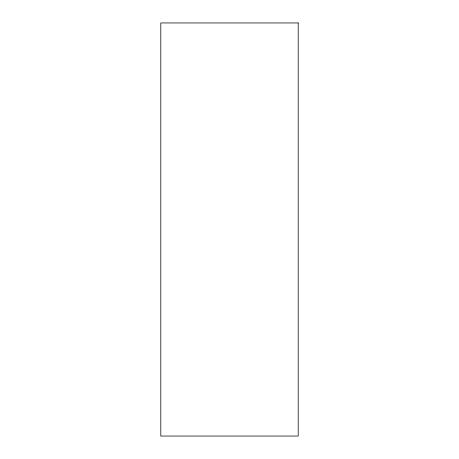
<?xml version="1.0" encoding="UTF-8"?>
<svg xmlns="http://www.w3.org/2000/svg" width="459" height="459" viewBox="0 0 459 459"><rect width="100%" height="100%" fill="white"/><g stroke="black" fill="none" stroke-linecap="round" stroke-linejoin="round"><path stroke-width="0.69" d="M298.201 22.95L160.799 22.95L160.799 436.05L298.201 436.05L298.201 22.95"/></g></svg>
